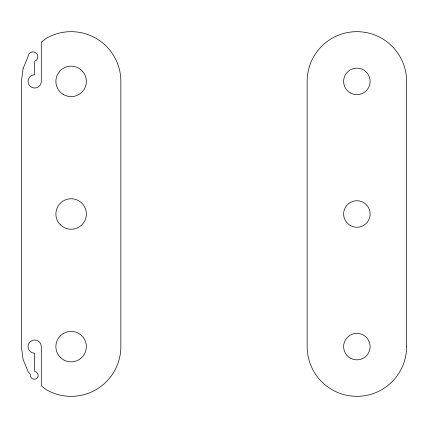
<?xml version="1.0" encoding="UTF-8"?>
<svg xmlns="http://www.w3.org/2000/svg" width="428" height="428" viewBox="0 0 428 428"><rect width="100%" height="100%" fill="white"/><g stroke="black" fill="none" stroke-linecap="round" stroke-linejoin="round"><path stroke-width="0.64" d="M23.096 68.523L21.4 81.395L21.4 346.605L23.096 359.477L28.061 371.472L30.506 374.655A3.9 3.9 0 0 0 33.769 379.219L35.321 379.133A3.9 3.9 0 0 0 34.663 371.472L34.663 353.234A6.629 6.629 0 0 1 28.029 346.605A6.629 6.629 0 0 1 34.663 339.976A6.629 6.629 0 0 1 41.291 346.605L41.291 385.858L46.261 389.673A49.728 49.728 0 0 0 120.857 346.605L120.857 81.395A49.728 49.728 0 0 0 46.261 38.327L41.291 42.142L41.291 81.395A6.629 6.629 0 0 1 34.663 88.024A6.629 6.629 0 0 1 28.029 81.395A6.629 6.629 0 0 1 34.663 74.766L34.663 61.348A4.885 4.885 0 0 0 35.824 52.826L34.256 52.066L32.517 51.906L30.837 52.36A4.885 4.885 0 0 0 28.061 56.528L23.096 68.523M406.6 346.605L406.6 81.395A49.728 49.728 0 0 0 356.872 31.667A49.728 49.728 0 0 0 307.144 81.395L307.144 346.605A49.728 49.728 0 0 0 356.872 396.333A49.728 49.728 0 0 0 406.6 346.605M63.505 94.599A15.248 15.248 0 0 0 86.376 81.395A15.248 15.248 0 0 0 63.505 68.186A15.248 15.248 0 0 0 63.505 94.599M60.343 224.786A15.248 15.248 0 0 0 85.857 217.948A15.248 15.248 0 0 0 67.18 199.271A15.248 15.248 0 0 0 60.343 224.786M60.343 357.391A15.248 15.248 0 0 0 85.857 350.553A15.248 15.248 0 0 0 67.18 331.877A15.248 15.248 0 0 0 60.343 357.391M350.243 92.876A13.263 13.263 0 0 0 370.134 81.395A13.263 13.263 0 0 0 350.243 69.908A13.263 13.263 0 0 0 350.243 92.876M350.243 225.486A13.263 13.263 0 0 0 370.134 214A13.263 13.263 0 0 0 350.243 202.514A13.263 13.263 0 0 0 350.243 225.486M350.243 358.092A13.263 13.263 0 0 0 370.134 346.605A13.263 13.263 0 0 0 350.243 335.124A13.263 13.263 0 0 0 350.243 358.092"/></g></svg>
